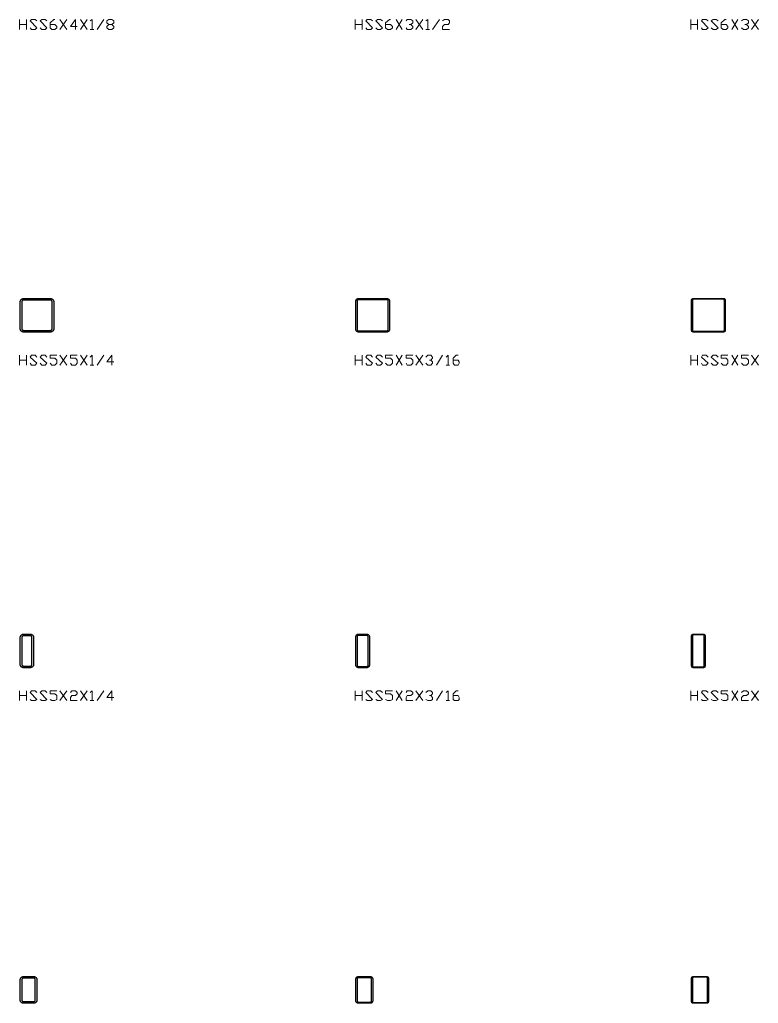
# Model space of a CAD drawing. Header units: inches. Extents: x 0 to 975, y -1305 to 34.
# Drawn here: x 749.9 to 859.9, y -1100 to -953.5 of the extents above; entities that cross this region are included whole.
import ezdxf

# ---------------------------------------------------------------- set-up
doc = ezdxf.new("R2010")
doc.units = ezdxf.units.IN
doc.header["$MEASUREMENT"] = 0
doc.layers.add('AISC_STEEL', color=7, linetype='Continuous')

msp = doc.modelspace()

# ---------------------------------------------------------------- linework, layer by layer
at = {"color": 3, "lineweight": 0}
for p, q in [((749.92, -954.94), (749.92, -953.46)), ((750.94, -953.46), (750.94, -954.94)), ((755.92, -953.46), (756.93, -954.94)), ((755.92, -954.94), (756.93, -953.46)), ((758.96, -953.46), (759.97, -954.94)), ((758.96, -954.94), (759.97, -953.46)), ((761.45, -954.94), (762.46, -953.46)), ((799.9, -954.94), (799.9, -953.46)), ((800.92, -953.46), (800.92, -954.94)), ((805.99, -953.46), (806.91, -954.94)), ((805.99, -954.94), (806.91, -953.46)), ((808.94, -953.46), (809.95, -954.94)), ((808.94, -954.94), (809.95, -953.46)), ((811.43, -954.94), (812.44, -953.46)), ((849.88, -954.94), (849.88, -953.46)), ((850.9, -953.46), (850.9, -954.94)), ((855.97, -953.46), (856.89, -954.94)), ((855.97, -954.94), (856.89, -953.46)), ((858.92, -953.46), (859.94, -954.94)), ((858.92, -954.94), (859.94, -953.46)), ((749.92, -954.2), (750.94, -954.2)), ((760.43, -954.94), (760.99, -954.94)), ((799.9, -954.2), (800.92, -954.2)), ((810.42, -954.94), (810.97, -954.94)), ((849.88, -954.2), (850.9, -954.2)), ((749.92, -1004.92), (749.92, -1003.44)), ((750.94, -1003.44), (750.94, -1004.92)), ((755.92, -1003.44), (756.93, -1004.92)), ((755.92, -1004.92), (756.93, -1003.44)), ((758.96, -1003.44), (759.97, -1004.92)), ((758.96, -1004.92), (759.97, -1003.44)), ((761.45, -1004.92), (762.46, -1003.44)), ((799.9, -1004.92), (799.9, -1003.44)), ((800.92, -1003.44), (800.92, -1004.92)), ((805.99, -1003.44), (806.91, -1004.92)), ((805.99, -1004.92), (806.91, -1003.44)), ((808.94, -1003.44), (809.95, -1004.92)), ((808.94, -1004.92), (809.95, -1003.44)), ((811.98, -1004.92), (812.91, -1003.44)), ((849.88, -1004.92), (849.88, -1003.44)), ((850.9, -1003.44), (850.9, -1004.92)), ((855.97, -1003.44), (856.89, -1004.92)), ((855.97, -1004.92), (856.89, -1003.44)), ((858.92, -1003.44), (859.94, -1004.92)), ((858.92, -1004.92), (859.94, -1003.44)), ((749.92, -1004.18), (750.94, -1004.18)), ((760.43, -1004.92), (760.99, -1004.92)), ((799.9, -1004.18), (800.92, -1004.18)), ((813.46, -1004.92), (813.92, -1004.92)), ((849.88, -1004.18), (850.9, -1004.18)), ((749.92, -1054.9), (749.92, -1053.43)), ((750.94, -1053.43), (750.94, -1054.9)), ((755.92, -1053.43), (756.93, -1054.9)), ((755.92, -1054.9), (756.93, -1053.43)), ((758.96, -1053.43), (759.97, -1054.9)), ((758.96, -1054.9), (759.97, -1053.43)), ((761.45, -1054.9), (762.46, -1053.43)), ((799.9, -1054.9), (799.9, -1053.43)), ((800.92, -1053.43), (800.92, -1054.9)), ((805.99, -1053.43), (806.91, -1054.9)), ((805.99, -1054.9), (806.91, -1053.43)), ((808.94, -1053.43), (809.95, -1054.9)), ((808.94, -1054.9), (809.95, -1053.43)), ((811.98, -1054.9), (812.91, -1053.43)), ((849.88, -1054.9), (849.88, -1053.43)), ((850.9, -1053.43), (850.9, -1054.9)), ((855.97, -1053.43), (856.89, -1054.9)), ((855.97, -1054.9), (856.89, -1053.43)), ((858.92, -1053.43), (859.94, -1054.9)), ((858.92, -1054.9), (859.94, -1053.43)), ((749.92, -1054.16), (750.94, -1054.16)), ((760.43, -1054.9), (760.99, -1054.9)), ((799.9, -1054.16), (800.92, -1054.16)), ((813.46, -1054.9), (813.92, -1054.9)), ((849.88, -1054.16), (850.9, -1054.16))]:
    msp.add_line(p, q, dxfattribs=at)
for points in [[(751.49, -954.66), (751.67, -954.94), (752.23, -954.94), (752.5, -954.66), (751.49, -953.65), (751.67, -953.46), (752.23, -953.46), (752.5, -953.65)], [(752.97, -954.66), (753.24, -954.94), (753.7, -954.94), (753.98, -954.66), (752.97, -953.65), (753.24, -953.46), (753.7, -953.46), (753.98, -953.65)], [(754.44, -954.2), (755.18, -954.2), (755.45, -954.48), (755.45, -954.66), (755.18, -954.94), (754.72, -954.94), (754.44, -954.66), (754.44, -953.92), (754.99, -953.46), (755.18, -953.46)], [(758.5, -954.48), (757.48, -954.48), (758.22, -953.46), (758.22, -954.94)], [(760.43, -953.65), (760.71, -953.46), (760.71, -954.94)], [(763.66, -954.2), (763.94, -954.48), (763.94, -954.66), (763.66, -954.94), (763.2, -954.94), (762.92, -954.66), (762.92, -954.48), (763.2, -954.2), (763.66, -954.2), (763.94, -953.92), (763.94, -953.65), (763.66, -953.46), (763.2, -953.46), (762.92, -953.65), (762.92, -953.92), (763.2, -954.2)], [(801.47, -954.66), (801.66, -954.94), (802.21, -954.94), (802.49, -954.66), (801.47, -953.65), (801.66, -953.46), (802.21, -953.46), (802.49, -953.65)], [(802.95, -954.66), (803.22, -954.94), (803.68, -954.94), (803.96, -954.66), (802.95, -953.65), (803.22, -953.46), (803.68, -953.46), (803.96, -953.65)], [(804.42, -954.2), (805.16, -954.2), (805.44, -954.48), (805.44, -954.66), (805.16, -954.94), (804.7, -954.94), (804.42, -954.66), (804.42, -953.92), (804.98, -953.46), (805.16, -953.46)], [(807.47, -953.65), (807.65, -953.46), (808.2, -953.46), (808.48, -953.65), (808.48, -953.92), (808.2, -954.2), (807.93, -954.2)], [(810.42, -953.65), (810.69, -953.46), (810.69, -954.94)], [(812.91, -953.65), (813.18, -953.46), (813.74, -953.46), (813.92, -953.65), (813.92, -953.92), (813.74, -954.2), (813.18, -954.2), (812.91, -954.48), (812.91, -954.94), (813.92, -954.94)], [(851.45, -954.66), (851.64, -954.94), (852.19, -954.94), (852.47, -954.66), (851.45, -953.65), (851.64, -953.46), (852.19, -953.46), (852.47, -953.65)], [(852.93, -954.66), (853.2, -954.94), (853.67, -954.94), (853.94, -954.66), (852.93, -953.65), (853.2, -953.46), (853.67, -953.46), (853.94, -953.65)], [(854.4, -954.2), (855.14, -954.2), (855.42, -954.48), (855.42, -954.66), (855.14, -954.94), (854.68, -954.94), (854.4, -954.66), (854.4, -953.92), (854.96, -953.46), (855.14, -953.46)], [(857.45, -953.65), (857.72, -953.46), (858.18, -953.46), (858.46, -953.65), (858.46, -953.92), (858.18, -954.2), (857.91, -954.2)], [(808.2, -954.2), (808.48, -954.48), (808.48, -954.66), (808.2, -954.94), (807.65, -954.94), (807.47, -954.66)], [(858.18, -954.2), (858.46, -954.48), (858.46, -954.66), (858.18, -954.94), (857.72, -954.94), (857.45, -954.66)], [(751.49, -1004.64), (751.67, -1004.92), (752.23, -1004.92), (752.5, -1004.64), (751.49, -1003.72), (751.67, -1003.44), (752.23, -1003.44), (752.5, -1003.72)], [(752.97, -1004.64), (753.24, -1004.92), (753.7, -1004.92), (753.98, -1004.64), (752.97, -1003.72), (753.24, -1003.44), (753.7, -1003.44), (753.98, -1003.72)], [(754.44, -1004.64), (754.72, -1004.92), (755.18, -1004.92), (755.45, -1004.64), (755.45, -1004.18), (755.18, -1003.91), (754.44, -1003.91), (754.44, -1003.44), (755.45, -1003.44)], [(757.48, -1004.64), (757.67, -1004.92), (758.22, -1004.92), (758.5, -1004.64), (758.5, -1004.18), (758.22, -1003.91), (757.48, -1003.91), (757.48, -1003.44), (758.5, -1003.44)], [(760.43, -1003.72), (760.71, -1003.44), (760.71, -1004.92)], [(763.94, -1004.46), (762.92, -1004.46), (763.66, -1003.44), (763.66, -1004.92)], [(801.47, -1004.64), (801.66, -1004.92), (802.21, -1004.92), (802.49, -1004.64), (801.47, -1003.72), (801.66, -1003.44), (802.21, -1003.44), (802.49, -1003.72)], [(802.95, -1004.64), (803.22, -1004.92), (803.68, -1004.92), (803.96, -1004.64), (802.95, -1003.72), (803.22, -1003.44), (803.68, -1003.44), (803.96, -1003.72)], [(804.42, -1004.64), (804.7, -1004.92), (805.16, -1004.92), (805.44, -1004.64), (805.44, -1004.18), (805.16, -1003.91), (804.42, -1003.91), (804.42, -1003.44), (805.44, -1003.44)], [(807.47, -1004.64), (807.65, -1004.92), (808.2, -1004.92), (808.48, -1004.64), (808.48, -1004.18), (808.2, -1003.91), (807.47, -1003.91), (807.47, -1003.44), (808.48, -1003.44)], [(810.42, -1003.72), (810.69, -1003.44), (811.15, -1003.44), (811.43, -1003.72), (811.43, -1003.91), (811.15, -1004.18), (810.97, -1004.18)], [(813.46, -1003.72), (813.74, -1003.44), (813.74, -1004.92)], [(814.47, -1004.18), (815.21, -1004.18), (815.4, -1004.46), (815.4, -1004.64), (815.21, -1004.92), (814.66, -1004.92), (814.47, -1004.64), (814.47, -1003.91), (814.93, -1003.44), (815.21, -1003.44)], [(851.45, -1004.64), (851.64, -1004.92), (852.19, -1004.92), (852.47, -1004.64), (851.45, -1003.72), (851.64, -1003.44), (852.19, -1003.44), (852.47, -1003.72)], [(852.93, -1004.64), (853.2, -1004.92), (853.67, -1004.92), (853.94, -1004.64), (852.93, -1003.72), (853.2, -1003.44), (853.67, -1003.44), (853.94, -1003.72)], [(854.4, -1004.64), (854.68, -1004.92), (855.14, -1004.92), (855.42, -1004.64), (855.42, -1004.18), (855.14, -1003.91), (854.4, -1003.91), (854.4, -1003.44), (855.42, -1003.44)], [(857.45, -1004.64), (857.72, -1004.92), (858.18, -1004.92), (858.46, -1004.64), (858.46, -1004.18), (858.18, -1003.91), (857.45, -1003.91), (857.45, -1003.44), (858.46, -1003.44)], [(811.15, -1004.18), (811.43, -1004.46), (811.43, -1004.64), (811.15, -1004.92), (810.69, -1004.92), (810.42, -1004.64)], [(751.49, -1054.72), (751.67, -1054.9), (752.23, -1054.9), (752.5, -1054.72), (751.49, -1053.7), (751.67, -1053.43), (752.23, -1053.43), (752.5, -1053.7)], [(752.97, -1054.72), (753.24, -1054.9), (753.7, -1054.9), (753.98, -1054.72), (752.97, -1053.7), (753.24, -1053.43), (753.7, -1053.43), (753.98, -1053.7)], [(754.44, -1054.72), (754.72, -1054.9), (755.18, -1054.9), (755.45, -1054.72), (755.45, -1054.16), (755.18, -1053.89), (754.44, -1053.89), (754.44, -1053.43), (755.45, -1053.43)], [(757.48, -1053.7), (757.67, -1053.43), (758.22, -1053.43), (758.5, -1053.7), (758.5, -1053.89), (758.22, -1054.16), (757.67, -1054.16), (757.48, -1054.44), (757.48, -1054.9), (758.5, -1054.9)], [(760.43, -1053.7), (760.71, -1053.43), (760.71, -1054.9)], [(763.94, -1054.44), (762.92, -1054.44), (763.66, -1053.43), (763.66, -1054.9)], [(801.47, -1054.72), (801.66, -1054.9), (802.21, -1054.9), (802.49, -1054.72), (801.47, -1053.7), (801.66, -1053.43), (802.21, -1053.43), (802.49, -1053.7)], [(802.95, -1054.72), (803.22, -1054.9), (803.68, -1054.9), (803.96, -1054.72), (802.95, -1053.7), (803.22, -1053.43), (803.68, -1053.43), (803.96, -1053.7)], [(804.42, -1054.72), (804.7, -1054.9), (805.16, -1054.9), (805.44, -1054.72), (805.44, -1054.16), (805.16, -1053.89), (804.42, -1053.89), (804.42, -1053.43), (805.44, -1053.43)], [(807.47, -1053.7), (807.65, -1053.43), (808.2, -1053.43), (808.48, -1053.7), (808.48, -1053.89), (808.2, -1054.16), (807.65, -1054.16), (807.47, -1054.44), (807.47, -1054.9), (808.48, -1054.9)], [(810.42, -1053.7), (810.69, -1053.43), (811.15, -1053.43), (811.43, -1053.7), (811.43, -1053.89), (811.15, -1054.16), (810.97, -1054.16)], [(813.46, -1053.7), (813.74, -1053.43), (813.74, -1054.9)], [(814.47, -1054.16), (815.21, -1054.16), (815.4, -1054.44), (815.4, -1054.72), (815.21, -1054.9), (814.66, -1054.9), (814.47, -1054.72), (814.47, -1053.89), (814.93, -1053.43), (815.21, -1053.43)], [(851.45, -1054.72), (851.64, -1054.9), (852.19, -1054.9), (852.47, -1054.72), (851.45, -1053.7), (851.64, -1053.43), (852.19, -1053.43), (852.47, -1053.7)], [(852.93, -1054.72), (853.2, -1054.9), (853.67, -1054.9), (853.94, -1054.72), (852.93, -1053.7), (853.2, -1053.43), (853.67, -1053.43), (853.94, -1053.7)], [(854.4, -1054.72), (854.68, -1054.9), (855.14, -1054.9), (855.42, -1054.72), (855.42, -1054.16), (855.14, -1053.89), (854.4, -1053.89), (854.4, -1053.43), (855.42, -1053.43)], [(857.45, -1053.7), (857.72, -1053.43), (858.18, -1053.43), (858.46, -1053.7), (858.46, -1053.89), (858.18, -1054.16), (857.72, -1054.16), (857.45, -1054.44), (857.45, -1054.9), (858.46, -1054.9)], [(811.15, -1054.16), (811.43, -1054.44), (811.43, -1054.72), (811.15, -1054.9), (810.69, -1054.9), (810.42, -1054.72)]]:
    msp.add_lwpolyline(points, dxfattribs=at)
at = {"layer": 'AISC_STEEL'}
for points in [[(754.5, -995), (754.53, -995), (754.56, -995), (754.59, -995.01), (754.62, -995.01), (754.64, -995.02), (754.67, -995.03), (754.7, -995.04), (754.72, -995.05), (754.75, -995.07), (754.77, -995.08), (754.8, -995.1), (754.82, -995.12), (754.84, -995.14), (754.86, -995.16), (754.88, -995.18), (754.9, -995.2), (754.92, -995.23), (754.93, -995.25), (754.95, -995.28), (754.96, -995.3), (754.97, -995.33), (754.98, -995.36), (754.99, -995.38), (754.99, -995.41), (755, -995.44), (755, -995.47), (755, -995.5), (755, -999.5), (755, -999.53), (755, -999.56), (754.99, -999.59), (754.99, -999.62), (754.98, -999.64), (754.97, -999.67), (754.96, -999.7), (754.95, -999.72), (754.93, -999.75), (754.92, -999.77), (754.9, -999.8), (754.88, -999.82), (754.86, -999.84), (754.84, -999.86), (754.82, -999.88), (754.8, -999.9), (754.77, -999.92), (754.75, -999.93), (754.72, -999.95), (754.7, -999.96), (754.67, -999.97), (754.64, -999.98), (754.62, -999.99), (754.59, -999.99), (754.56, -1000), (754.53, -1000), (754.5, -1000), (750.5, -1000), (750.47, -1000), (750.44, -1000), (750.41, -999.99), (750.38, -999.99), (750.36, -999.98), (750.33, -999.97), (750.3, -999.96), (750.28, -999.95), (750.25, -999.93), (750.23, -999.92), (750.2, -999.9), (750.18, -999.88), (750.16, -999.86), (750.14, -999.84), (750.12, -999.82), (750.1, -999.8), (750.08, -999.77), (750.07, -999.75), (750.05, -999.72), (750.04, -999.7), (750.03, -999.67), (750.02, -999.64), (750.01, -999.62), (750.01, -999.59), (750, -999.56), (750, -999.53), (750, -999.5), (750, -995.5), (750, -995.47), (750, -995.44), (750.01, -995.41), (750.01, -995.38), (750.02, -995.36), (750.03, -995.33), (750.04, -995.3), (750.05, -995.28), (750.07, -995.25), (750.08, -995.23), (750.1, -995.2), (750.12, -995.18), (750.14, -995.16), (750.16, -995.14), (750.18, -995.12), (750.2, -995.1), (750.23, -995.08), (750.25, -995.07), (750.28, -995.05), (750.3, -995.04), (750.33, -995.03), (750.36, -995.02), (750.38, -995.01), (750.41, -995.01), (750.44, -995), (750.47, -995), (750.5, -995)], [(750.5, -995.25), (750.47, -995.25), (750.44, -995.26), (750.42, -995.26), (750.39, -995.27), (750.37, -995.29), (750.34, -995.3), (750.32, -995.32), (750.3, -995.34), (750.29, -995.37), (750.27, -995.39), (750.26, -995.42), (750.26, -995.44), (750.25, -995.47), (750.25, -995.5), (750.25, -999.5), (750.25, -999.53), (750.26, -999.56), (750.26, -999.58), (750.27, -999.61), (750.29, -999.63), (750.3, -999.66), (750.32, -999.68), (750.34, -999.7), (750.37, -999.71), (750.39, -999.73), (750.42, -999.74), (750.44, -999.74), (750.47, -999.75), (750.5, -999.75), (754.5, -999.75), (754.53, -999.75), (754.56, -999.74), (754.58, -999.74), (754.61, -999.73), (754.63, -999.71), (754.66, -999.7), (754.68, -999.68), (754.7, -999.66), (754.71, -999.63), (754.73, -999.61), (754.74, -999.58), (754.74, -999.56), (754.75, -999.53), (754.75, -999.5), (754.75, -995.5), (754.75, -995.47), (754.74, -995.44), (754.74, -995.42), (754.73, -995.39), (754.71, -995.37), (754.7, -995.34), (754.68, -995.32), (754.66, -995.3), (754.63, -995.29), (754.61, -995.27), (754.58, -995.26), (754.56, -995.26), (754.53, -995.25), (754.5, -995.25)], [(804.62, -995), (804.65, -995), (804.68, -995), (804.71, -995.01), (804.74, -995.02), (804.77, -995.03), (804.8, -995.04), (804.82, -995.06), (804.85, -995.07), (804.87, -995.09), (804.89, -995.11), (804.91, -995.13), (804.93, -995.15), (804.94, -995.18), (804.96, -995.2), (804.97, -995.23), (804.98, -995.26), (804.99, -995.29), (805, -995.32), (805, -995.35), (805, -995.37), (805, -999.62), (805, -999.65), (805, -999.68), (804.99, -999.71), (804.98, -999.74), (804.97, -999.77), (804.96, -999.8), (804.94, -999.82), (804.93, -999.85), (804.91, -999.87), (804.89, -999.89), (804.87, -999.91), (804.85, -999.93), (804.82, -999.94), (804.8, -999.96), (804.77, -999.97), (804.74, -999.98), (804.71, -999.99), (804.68, -1000), (804.65, -1000), (804.62, -1000), (800.38, -1000), (800.35, -1000), (800.32, -1000), (800.29, -999.99), (800.26, -999.98), (800.23, -999.97), (800.2, -999.96), (800.18, -999.94), (800.15, -999.93), (800.13, -999.91), (800.11, -999.89), (800.09, -999.87), (800.07, -999.85), (800.06, -999.82), (800.04, -999.8), (800.03, -999.77), (800.02, -999.74), (800.01, -999.71), (800, -999.68), (800, -999.65), (800, -999.62), (800, -995.37), (800, -995.35), (800, -995.32), (800.01, -995.29), (800.02, -995.26), (800.03, -995.23), (800.04, -995.2), (800.06, -995.18), (800.07, -995.15), (800.09, -995.13), (800.11, -995.11), (800.13, -995.09), (800.15, -995.07), (800.18, -995.06), (800.2, -995.04), (800.23, -995.03), (800.26, -995.02), (800.29, -995.01), (800.32, -995), (800.35, -995), (800.38, -995)], [(800.38, -995.19), (800.35, -995.19), (800.33, -995.19), (800.3, -995.2), (800.28, -995.21), (800.26, -995.23), (800.24, -995.24), (800.23, -995.26), (800.21, -995.28), (800.2, -995.3), (800.19, -995.33), (800.19, -995.35), (800.19, -995.37), (800.19, -999.62), (800.19, -999.65), (800.19, -999.67), (800.2, -999.7), (800.21, -999.72), (800.23, -999.74), (800.24, -999.76), (800.26, -999.77), (800.28, -999.79), (800.3, -999.8), (800.33, -999.81), (800.35, -999.81), (800.38, -999.81), (804.62, -999.81), (804.65, -999.81), (804.67, -999.81), (804.7, -999.8), (804.72, -999.79), (804.74, -999.77), (804.76, -999.76), (804.77, -999.74), (804.79, -999.72), (804.8, -999.7), (804.81, -999.67), (804.81, -999.65), (804.81, -999.62), (804.81, -995.37), (804.81, -995.35), (804.81, -995.33), (804.8, -995.3), (804.79, -995.28), (804.77, -995.26), (804.76, -995.24), (804.74, -995.23), (804.72, -995.21), (804.7, -995.2), (804.67, -995.19), (804.65, -995.19), (804.62, -995.19)], [(854.75, -995), (854.78, -995), (854.81, -995.01), (854.83, -995.01), (854.86, -995.02), (854.88, -995.04), (854.91, -995.05), (854.93, -995.07), (854.95, -995.09), (854.96, -995.12), (854.98, -995.14), (854.99, -995.17), (854.99, -995.19), (855, -995.22), (855, -995.25), (855, -999.75), (855, -999.78), (854.99, -999.81), (854.99, -999.83), (854.98, -999.86), (854.96, -999.88), (854.95, -999.91), (854.93, -999.93), (854.91, -999.95), (854.88, -999.96), (854.86, -999.98), (854.83, -999.99), (854.81, -999.99), (854.78, -1000), (854.75, -1000), (850.25, -1000), (850.22, -1000), (850.19, -999.99), (850.17, -999.99), (850.14, -999.98), (850.12, -999.96), (850.09, -999.95), (850.07, -999.93), (850.05, -999.91), (850.04, -999.88), (850.02, -999.86), (850.01, -999.83), (850.01, -999.81), (850, -999.78), (850, -999.75), (850, -995.25), (850, -995.22), (850.01, -995.19), (850.01, -995.17), (850.02, -995.14), (850.04, -995.12), (850.05, -995.09), (850.07, -995.07), (850.09, -995.05), (850.12, -995.04), (850.14, -995.02), (850.17, -995.01), (850.19, -995.01), (850.22, -995), (850.25, -995)], [(850.25, -995.12), (850.23, -995.13), (850.22, -995.13), (850.2, -995.13), (850.19, -995.14), (850.17, -995.15), (850.16, -995.16), (850.15, -995.17), (850.14, -995.19), (850.13, -995.2), (850.13, -995.22), (850.13, -995.23), (850.12, -995.25), (850.12, -999.75), (850.13, -999.77), (850.13, -999.78), (850.13, -999.8), (850.14, -999.81), (850.15, -999.83), (850.16, -999.84), (850.17, -999.85), (850.19, -999.86), (850.2, -999.87), (850.22, -999.87), (850.23, -999.87), (850.25, -999.87), (854.75, -999.87), (854.77, -999.87), (854.78, -999.87), (854.8, -999.87), (854.81, -999.86), (854.83, -999.85), (854.84, -999.84), (854.85, -999.83), (854.86, -999.81), (854.87, -999.8), (854.87, -999.78), (854.87, -999.77), (854.88, -999.75), (854.88, -995.25), (854.87, -995.23), (854.87, -995.22), (854.87, -995.2), (854.86, -995.19), (854.85, -995.17), (854.84, -995.16), (854.83, -995.15), (854.81, -995.14), (854.8, -995.13), (854.78, -995.13), (854.77, -995.13), (854.75, -995.12)], [(751.5, -1045), (751.53, -1045), (751.56, -1045), (751.59, -1045.01), (751.62, -1045.01), (751.64, -1045.02), (751.67, -1045.03), (751.7, -1045.04), (751.72, -1045.05), (751.75, -1045.07), (751.77, -1045.08), (751.8, -1045.1), (751.82, -1045.12), (751.84, -1045.14), (751.86, -1045.16), (751.88, -1045.18), (751.9, -1045.2), (751.92, -1045.23), (751.93, -1045.25), (751.95, -1045.28), (751.96, -1045.3), (751.97, -1045.33), (751.98, -1045.36), (751.99, -1045.38), (751.99, -1045.41), (752, -1045.44), (752, -1045.47), (752, -1045.5), (752, -1049.5), (752, -1049.53), (752, -1049.56), (751.99, -1049.59), (751.99, -1049.62), (751.98, -1049.64), (751.97, -1049.67), (751.96, -1049.7), (751.95, -1049.72), (751.93, -1049.75), (751.92, -1049.77), (751.9, -1049.8), (751.88, -1049.82), (751.86, -1049.84), (751.84, -1049.86), (751.82, -1049.88), (751.8, -1049.9), (751.77, -1049.92), (751.75, -1049.93), (751.72, -1049.95), (751.7, -1049.96), (751.67, -1049.97), (751.64, -1049.98), (751.62, -1049.99), (751.59, -1049.99), (751.56, -1050), (751.53, -1050), (751.5, -1050), (750.5, -1050), (750.47, -1050), (750.44, -1050), (750.41, -1049.99), (750.38, -1049.99), (750.36, -1049.98), (750.33, -1049.97), (750.3, -1049.96), (750.28, -1049.95), (750.25, -1049.93), (750.23, -1049.92), (750.2, -1049.9), (750.18, -1049.88), (750.16, -1049.86), (750.14, -1049.84), (750.12, -1049.82), (750.1, -1049.8), (750.08, -1049.77), (750.07, -1049.75), (750.05, -1049.72), (750.04, -1049.7), (750.03, -1049.67), (750.02, -1049.64), (750.01, -1049.62), (750.01, -1049.59), (750, -1049.56), (750, -1049.53), (750, -1049.5), (750, -1045.5), (750, -1045.47), (750, -1045.44), (750.01, -1045.41), (750.01, -1045.38), (750.02, -1045.36), (750.03, -1045.33), (750.04, -1045.3), (750.05, -1045.28), (750.07, -1045.25), (750.08, -1045.23), (750.1, -1045.2), (750.12, -1045.18), (750.14, -1045.16), (750.16, -1045.14), (750.18, -1045.12), (750.2, -1045.1), (750.23, -1045.08), (750.25, -1045.07), (750.28, -1045.05), (750.3, -1045.04), (750.33, -1045.03), (750.36, -1045.02), (750.38, -1045.01), (750.41, -1045.01), (750.44, -1045), (750.47, -1045), (750.5, -1045)], [(750.5, -1045.25), (750.47, -1045.25), (750.44, -1045.26), (750.42, -1045.26), (750.39, -1045.27), (750.37, -1045.29), (750.34, -1045.3), (750.32, -1045.32), (750.3, -1045.34), (750.29, -1045.37), (750.27, -1045.39), (750.26, -1045.42), (750.26, -1045.44), (750.25, -1045.47), (750.25, -1045.5), (750.25, -1049.5), (750.25, -1049.53), (750.26, -1049.56), (750.26, -1049.58), (750.27, -1049.61), (750.29, -1049.63), (750.3, -1049.66), (750.32, -1049.68), (750.34, -1049.7), (750.37, -1049.71), (750.39, -1049.73), (750.42, -1049.74), (750.44, -1049.74), (750.47, -1049.75), (750.5, -1049.75), (751.5, -1049.75), (751.53, -1049.75), (751.56, -1049.74), (751.58, -1049.74), (751.61, -1049.73), (751.63, -1049.71), (751.66, -1049.7), (751.68, -1049.68), (751.7, -1049.66), (751.71, -1049.63), (751.73, -1049.61), (751.74, -1049.58), (751.74, -1049.56), (751.75, -1049.53), (751.75, -1049.5), (751.75, -1045.5), (751.75, -1045.47), (751.74, -1045.44), (751.74, -1045.42), (751.73, -1045.39), (751.71, -1045.37), (751.7, -1045.34), (751.68, -1045.32), (751.66, -1045.3), (751.63, -1045.29), (751.61, -1045.27), (751.58, -1045.26), (751.56, -1045.26), (751.53, -1045.25), (751.5, -1045.25)], [(801.62, -1045), (801.65, -1045), (801.68, -1045), (801.71, -1045.01), (801.74, -1045.02), (801.77, -1045.03), (801.8, -1045.04), (801.82, -1045.06), (801.85, -1045.07), (801.87, -1045.09), (801.89, -1045.11), (801.91, -1045.13), (801.93, -1045.15), (801.94, -1045.18), (801.96, -1045.2), (801.97, -1045.23), (801.98, -1045.26), (801.99, -1045.29), (802, -1045.32), (802, -1045.35), (802, -1045.38), (802, -1049.62), (802, -1049.65), (802, -1049.68), (801.99, -1049.71), (801.98, -1049.74), (801.97, -1049.77), (801.96, -1049.8), (801.94, -1049.82), (801.93, -1049.85), (801.91, -1049.87), (801.89, -1049.89), (801.87, -1049.91), (801.85, -1049.93), (801.82, -1049.94), (801.8, -1049.96), (801.77, -1049.97), (801.74, -1049.98), (801.71, -1049.99), (801.68, -1050), (801.65, -1050), (801.62, -1050), (800.38, -1050), (800.35, -1050), (800.32, -1050), (800.29, -1049.99), (800.26, -1049.98), (800.23, -1049.97), (800.2, -1049.96), (800.18, -1049.94), (800.15, -1049.93), (800.13, -1049.91), (800.11, -1049.89), (800.09, -1049.87), (800.07, -1049.85), (800.06, -1049.82), (800.04, -1049.8), (800.03, -1049.77), (800.02, -1049.74), (800.01, -1049.71), (800, -1049.68), (800, -1049.65), (800, -1049.62), (800, -1045.38), (800, -1045.35), (800, -1045.32), (800.01, -1045.29), (800.02, -1045.26), (800.03, -1045.23), (800.04, -1045.2), (800.06, -1045.18), (800.07, -1045.15), (800.09, -1045.13), (800.11, -1045.11), (800.13, -1045.09), (800.15, -1045.07), (800.18, -1045.06), (800.2, -1045.04), (800.23, -1045.03), (800.26, -1045.02), (800.29, -1045.01), (800.32, -1045), (800.35, -1045), (800.38, -1045)], [(800.38, -1045.19), (800.35, -1045.19), (800.33, -1045.19), (800.3, -1045.2), (800.28, -1045.21), (800.26, -1045.23), (800.24, -1045.24), (800.23, -1045.26), (800.21, -1045.28), (800.2, -1045.3), (800.19, -1045.33), (800.19, -1045.35), (800.19, -1045.38), (800.19, -1049.62), (800.19, -1049.65), (800.19, -1049.67), (800.2, -1049.7), (800.21, -1049.72), (800.23, -1049.74), (800.24, -1049.76), (800.26, -1049.77), (800.28, -1049.79), (800.3, -1049.8), (800.33, -1049.81), (800.35, -1049.81), (800.38, -1049.81), (801.62, -1049.81), (801.65, -1049.81), (801.67, -1049.81), (801.7, -1049.8), (801.72, -1049.79), (801.74, -1049.77), (801.76, -1049.76), (801.77, -1049.74), (801.79, -1049.72), (801.8, -1049.7), (801.81, -1049.67), (801.81, -1049.65), (801.81, -1049.62), (801.81, -1045.38), (801.81, -1045.35), (801.81, -1045.33), (801.8, -1045.3), (801.79, -1045.28), (801.77, -1045.26), (801.76, -1045.24), (801.74, -1045.23), (801.72, -1045.21), (801.7, -1045.2), (801.67, -1045.19), (801.65, -1045.19), (801.62, -1045.19)], [(851.75, -1045), (851.78, -1045), (851.81, -1045.01), (851.83, -1045.01), (851.86, -1045.02), (851.88, -1045.04), (851.91, -1045.05), (851.93, -1045.07), (851.95, -1045.09), (851.96, -1045.12), (851.98, -1045.14), (851.99, -1045.17), (851.99, -1045.19), (852, -1045.22), (852, -1045.25), (852, -1049.75), (852, -1049.78), (851.99, -1049.81), (851.99, -1049.83), (851.98, -1049.86), (851.96, -1049.88), (851.95, -1049.91), (851.93, -1049.93), (851.91, -1049.95), (851.88, -1049.96), (851.86, -1049.98), (851.83, -1049.99), (851.81, -1049.99), (851.78, -1050), (851.75, -1050), (850.25, -1050), (850.22, -1050), (850.19, -1049.99), (850.17, -1049.99), (850.14, -1049.98), (850.12, -1049.96), (850.09, -1049.95), (850.07, -1049.93), (850.05, -1049.91), (850.04, -1049.88), (850.02, -1049.86), (850.01, -1049.83), (850.01, -1049.81), (850, -1049.78), (850, -1049.75), (850, -1045.25), (850, -1045.22), (850.01, -1045.19), (850.01, -1045.17), (850.02, -1045.14), (850.04, -1045.12), (850.05, -1045.09), (850.07, -1045.07), (850.09, -1045.05), (850.12, -1045.04), (850.14, -1045.02), (850.17, -1045.01), (850.19, -1045.01), (850.22, -1045), (850.25, -1045)], [(850.25, -1045.12), (850.23, -1045.13), (850.22, -1045.13), (850.2, -1045.13), (850.19, -1045.14), (850.17, -1045.15), (850.16, -1045.16), (850.15, -1045.17), (850.14, -1045.19), (850.13, -1045.2), (850.13, -1045.22), (850.13, -1045.23), (850.12, -1045.25), (850.12, -1049.75), (850.13, -1049.77), (850.13, -1049.78), (850.13, -1049.8), (850.14, -1049.81), (850.15, -1049.83), (850.16, -1049.84), (850.17, -1049.85), (850.19, -1049.86), (850.2, -1049.87), (850.22, -1049.87), (850.23, -1049.87), (850.25, -1049.88), (851.75, -1049.88), (851.77, -1049.87), (851.78, -1049.87), (851.8, -1049.87), (851.81, -1049.86), (851.83, -1049.85), (851.84, -1049.84), (851.85, -1049.83), (851.86, -1049.81), (851.87, -1049.8), (851.87, -1049.78), (851.87, -1049.77), (851.88, -1049.75), (851.88, -1045.25), (851.87, -1045.23), (851.87, -1045.22), (851.87, -1045.2), (851.86, -1045.19), (851.85, -1045.17), (851.84, -1045.16), (851.83, -1045.15), (851.81, -1045.14), (851.8, -1045.13), (851.78, -1045.13), (851.77, -1045.13), (851.75, -1045.12)], [(752, -1096), (752.03, -1096), (752.06, -1096), (752.09, -1096.01), (752.12, -1096.01), (752.14, -1096.02), (752.17, -1096.03), (752.2, -1096.04), (752.22, -1096.05), (752.25, -1096.07), (752.27, -1096.08), (752.3, -1096.1), (752.32, -1096.12), (752.34, -1096.14), (752.36, -1096.16), (752.38, -1096.18), (752.4, -1096.2), (752.42, -1096.23), (752.43, -1096.25), (752.45, -1096.28), (752.46, -1096.3), (752.47, -1096.33), (752.48, -1096.36), (752.49, -1096.38), (752.49, -1096.41), (752.5, -1096.44), (752.5, -1096.47), (752.5, -1096.5), (752.5, -1099.5), (752.5, -1099.53), (752.5, -1099.56), (752.49, -1099.59), (752.49, -1099.62), (752.48, -1099.64), (752.47, -1099.67), (752.46, -1099.7), (752.45, -1099.72), (752.43, -1099.75), (752.42, -1099.77), (752.4, -1099.8), (752.38, -1099.82), (752.36, -1099.84), (752.34, -1099.86), (752.32, -1099.88), (752.3, -1099.9), (752.27, -1099.92), (752.25, -1099.93), (752.22, -1099.95), (752.2, -1099.96), (752.17, -1099.97), (752.14, -1099.98), (752.12, -1099.99), (752.09, -1099.99), (752.06, -1100), (752.03, -1100), (752, -1100), (750.5, -1100), (750.47, -1100), (750.44, -1100), (750.41, -1099.99), (750.38, -1099.99), (750.36, -1099.98), (750.33, -1099.97), (750.3, -1099.96), (750.28, -1099.95), (750.25, -1099.93), (750.23, -1099.92), (750.2, -1099.9), (750.18, -1099.88), (750.16, -1099.86), (750.14, -1099.84), (750.12, -1099.82), (750.1, -1099.8), (750.08, -1099.77), (750.07, -1099.75), (750.05, -1099.72), (750.04, -1099.7), (750.03, -1099.67), (750.02, -1099.64), (750.01, -1099.62), (750.01, -1099.59), (750, -1099.56), (750, -1099.53), (750, -1099.5), (750, -1096.5), (750, -1096.47), (750, -1096.44), (750.01, -1096.41), (750.01, -1096.38), (750.02, -1096.36), (750.03, -1096.33), (750.04, -1096.3), (750.05, -1096.28), (750.07, -1096.25), (750.08, -1096.23), (750.1, -1096.2), (750.12, -1096.18), (750.14, -1096.16), (750.16, -1096.14), (750.18, -1096.12), (750.2, -1096.1), (750.23, -1096.08), (750.25, -1096.07), (750.28, -1096.05), (750.3, -1096.04), (750.33, -1096.03), (750.36, -1096.02), (750.38, -1096.01), (750.41, -1096.01), (750.44, -1096), (750.47, -1096), (750.5, -1096)], [(802.12, -1096), (802.15, -1096), (802.18, -1096), (802.21, -1096.01), (802.24, -1096.02), (802.27, -1096.03), (802.3, -1096.04), (802.32, -1096.06), (802.35, -1096.07), (802.37, -1096.09), (802.39, -1096.11), (802.41, -1096.13), (802.43, -1096.15), (802.44, -1096.18), (802.46, -1096.2), (802.47, -1096.23), (802.48, -1096.26), (802.49, -1096.29), (802.5, -1096.32), (802.5, -1096.35), (802.5, -1096.38), (802.5, -1099.62), (802.5, -1099.65), (802.5, -1099.68), (802.49, -1099.71), (802.48, -1099.74), (802.47, -1099.77), (802.46, -1099.8), (802.44, -1099.82), (802.43, -1099.85), (802.41, -1099.87), (802.39, -1099.89), (802.37, -1099.91), (802.35, -1099.93), (802.32, -1099.94), (802.3, -1099.96), (802.27, -1099.97), (802.24, -1099.98), (802.21, -1099.99), (802.18, -1100), (802.15, -1100), (802.12, -1100), (800.38, -1100), (800.35, -1100), (800.32, -1100), (800.29, -1099.99), (800.26, -1099.98), (800.23, -1099.97), (800.2, -1099.96), (800.18, -1099.94), (800.15, -1099.93), (800.13, -1099.91), (800.11, -1099.89), (800.09, -1099.87), (800.07, -1099.85), (800.06, -1099.82), (800.04, -1099.8), (800.03, -1099.77), (800.02, -1099.74), (800.01, -1099.71), (800, -1099.68), (800, -1099.65), (800, -1099.62), (800, -1096.38), (800, -1096.35), (800, -1096.32), (800.01, -1096.29), (800.02, -1096.26), (800.03, -1096.23), (800.04, -1096.2), (800.06, -1096.18), (800.07, -1096.15), (800.09, -1096.13), (800.11, -1096.11), (800.13, -1096.09), (800.15, -1096.07), (800.18, -1096.06), (800.2, -1096.04), (800.23, -1096.03), (800.26, -1096.02), (800.29, -1096.01), (800.32, -1096), (800.35, -1096), (800.38, -1096)], [(852.25, -1096), (852.28, -1096), (852.31, -1096.01), (852.33, -1096.01), (852.36, -1096.02), (852.38, -1096.04), (852.41, -1096.05), (852.43, -1096.07), (852.45, -1096.09), (852.46, -1096.12), (852.48, -1096.14), (852.49, -1096.17), (852.49, -1096.19), (852.5, -1096.22), (852.5, -1096.25), (852.5, -1099.75), (852.5, -1099.78), (852.49, -1099.81), (852.49, -1099.83), (852.48, -1099.86), (852.46, -1099.88), (852.45, -1099.91), (852.43, -1099.93), (852.41, -1099.95), (852.38, -1099.96), (852.36, -1099.98), (852.33, -1099.99), (852.31, -1099.99), (852.28, -1100), (852.25, -1100), (850.25, -1100), (850.22, -1100), (850.19, -1099.99), (850.17, -1099.99), (850.14, -1099.98), (850.12, -1099.96), (850.09, -1099.95), (850.07, -1099.93), (850.05, -1099.91), (850.04, -1099.88), (850.02, -1099.86), (850.01, -1099.83), (850.01, -1099.81), (850, -1099.78), (850, -1099.75), (850, -1096.25), (850, -1096.22), (850.01, -1096.19), (850.01, -1096.17), (850.02, -1096.14), (850.04, -1096.12), (850.05, -1096.09), (850.07, -1096.07), (850.09, -1096.05), (850.12, -1096.04), (850.14, -1096.02), (850.17, -1096.01), (850.19, -1096.01), (850.22, -1096), (850.25, -1096)], [(750.5, -1096.25), (750.47, -1096.25), (750.44, -1096.26), (750.42, -1096.26), (750.39, -1096.27), (750.37, -1096.29), (750.34, -1096.3), (750.32, -1096.32), (750.3, -1096.34), (750.29, -1096.37), (750.27, -1096.39), (750.26, -1096.42), (750.26, -1096.44), (750.25, -1096.47), (750.25, -1096.5), (750.25, -1099.5), (750.25, -1099.53), (750.26, -1099.56), (750.26, -1099.58), (750.27, -1099.61), (750.29, -1099.63), (750.3, -1099.66), (750.32, -1099.68), (750.34, -1099.7), (750.37, -1099.71), (750.39, -1099.73), (750.42, -1099.74), (750.44, -1099.74), (750.47, -1099.75), (750.5, -1099.75), (752, -1099.75), (752.03, -1099.75), (752.06, -1099.74), (752.08, -1099.74), (752.11, -1099.73), (752.13, -1099.71), (752.16, -1099.7), (752.18, -1099.68), (752.2, -1099.66), (752.21, -1099.63), (752.23, -1099.61), (752.24, -1099.58), (752.24, -1099.56), (752.25, -1099.53), (752.25, -1099.5), (752.25, -1096.5), (752.25, -1096.47), (752.24, -1096.44), (752.24, -1096.42), (752.23, -1096.39), (752.21, -1096.37), (752.2, -1096.34), (752.18, -1096.32), (752.16, -1096.3), (752.13, -1096.29), (752.11, -1096.27), (752.08, -1096.26), (752.06, -1096.26), (752.03, -1096.25), (752, -1096.25)], [(800.38, -1096.19), (800.35, -1096.19), (800.33, -1096.19), (800.3, -1096.2), (800.28, -1096.21), (800.26, -1096.23), (800.24, -1096.24), (800.23, -1096.26), (800.21, -1096.28), (800.2, -1096.3), (800.19, -1096.33), (800.19, -1096.35), (800.19, -1096.38), (800.19, -1099.62), (800.19, -1099.65), (800.19, -1099.67), (800.2, -1099.7), (800.21, -1099.72), (800.23, -1099.74), (800.24, -1099.76), (800.26, -1099.77), (800.28, -1099.79), (800.3, -1099.8), (800.33, -1099.81), (800.35, -1099.81), (800.38, -1099.81), (802.12, -1099.81), (802.15, -1099.81), (802.17, -1099.81), (802.2, -1099.8), (802.22, -1099.79), (802.24, -1099.77), (802.26, -1099.76), (802.27, -1099.74), (802.29, -1099.72), (802.3, -1099.7), (802.31, -1099.67), (802.31, -1099.65), (802.31, -1099.62), (802.31, -1096.38), (802.31, -1096.35), (802.31, -1096.33), (802.3, -1096.3), (802.29, -1096.28), (802.27, -1096.26), (802.26, -1096.24), (802.24, -1096.23), (802.22, -1096.21), (802.2, -1096.2), (802.17, -1096.19), (802.15, -1096.19), (802.12, -1096.19)], [(850.25, -1096.12), (850.23, -1096.13), (850.22, -1096.13), (850.2, -1096.13), (850.19, -1096.14), (850.17, -1096.15), (850.16, -1096.16), (850.15, -1096.17), (850.14, -1096.19), (850.13, -1096.2), (850.13, -1096.22), (850.13, -1096.23), (850.12, -1096.25), (850.12, -1099.75), (850.13, -1099.77), (850.13, -1099.78), (850.13, -1099.8), (850.14, -1099.81), (850.15, -1099.83), (850.16, -1099.84), (850.17, -1099.85), (850.19, -1099.86), (850.2, -1099.87), (850.22, -1099.87), (850.23, -1099.87), (850.25, -1099.88), (852.25, -1099.88), (852.27, -1099.87), (852.28, -1099.87), (852.3, -1099.87), (852.31, -1099.86), (852.33, -1099.85), (852.34, -1099.84), (852.35, -1099.83), (852.36, -1099.81), (852.37, -1099.8), (852.37, -1099.78), (852.37, -1099.77), (852.37, -1099.75), (852.37, -1096.25), (852.37, -1096.23), (852.37, -1096.22), (852.37, -1096.2), (852.36, -1096.19), (852.35, -1096.17), (852.34, -1096.16), (852.33, -1096.15), (852.31, -1096.14), (852.3, -1096.13), (852.28, -1096.13), (852.27, -1096.13), (852.25, -1096.12)]]:
    msp.add_lwpolyline(points, close=True, dxfattribs=at)

doc.saveas('drawing.dxf')
